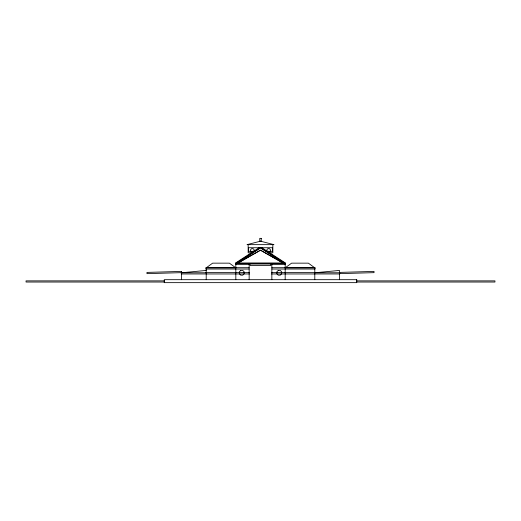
<?xml version="1.0" encoding="UTF-8"?>
<svg xmlns="http://www.w3.org/2000/svg" width="521" height="521" viewBox="0 0 521 521"><rect width="100%" height="100%" fill="white"/><g stroke="black" fill="none" stroke-linecap="round" stroke-linejoin="round"><path stroke-width="0.78" d="M206.205 267.84L212.62 263.151L229.403 263.151L235.824 267.84L206.205 267.84L206.205 279.686M235.824 279.686L235.824 263.398L260.5 247.605L285.176 263.398L285.176 279.686M237.55 263.398L260.5 250.197L283.45 263.105L237.55 263.105L260.5 250.197L283.45 263.398M181.529 279.686L181.529 272.776L206.205 270.432M339.471 272.405L374.026 271.421L374.026 272.652L339.471 273.642M254.118 251.304L248.53 251.304L248.53 247.729L272.47 247.729L272.47 251.304L266.882 251.304M253.095 252.223L251.617 252.223L250.575 251.181L250.575 249.709L251.617 248.667L253.095 248.667L254.137 249.709L254.137 251.181M267.905 252.223L269.383 252.223L270.425 251.181L270.425 249.709L269.383 248.667L267.905 248.667L266.863 249.709L266.863 251.181M252.138 252.789L248.159 252.789L248.159 244.642M268.862 252.789L272.841 252.789L272.841 244.642M235.824 263.398L285.176 263.398M249.246 264.583L235.577 264.583L235.577 263.255L285.423 263.255L285.423 264.583L271.754 264.583M249.103 267.696L205.958 267.696L205.958 269.025L249.103 269.025M271.897 267.696L315.042 267.696L315.042 269.025L271.897 269.025M314.795 267.84L285.176 267.84L291.597 263.151L308.38 263.151L314.795 267.84L314.795 279.686M187.781 272.633L181.282 272.633L181.282 273.961L249.533 273.961M205.658 272.633L249.533 272.633M271.467 272.633L321.034 272.633M181.529 272.776L206.205 272.776M339.471 272.776L314.795 272.776L339.471 270.432L339.471 279.686M271.467 273.961L339.718 273.961L339.718 272.633M164.441 280.871L26.05 280.871L26.05 282.03L164.441 282.03M356.559 280.871L494.95 280.871L494.95 282.03L356.559 282.03M271.851 263.398L271.851 279.686M249.149 263.398L249.149 279.686M261.509 247.488L260.969 248.315L285.059 263.939L285.593 263.112L261.509 247.488M240.754 270.386L239.347 271.786L239.347 273.772L240.754 275.173L242.734 275.173L244.141 273.772L244.141 271.786L242.734 270.386L240.754 270.386M278.266 270.386L276.859 271.786L276.859 273.772L278.266 275.173L280.246 275.173L281.653 273.772L281.653 271.786L280.246 270.386L278.266 270.386M259.491 247.488L235.407 263.112L235.941 263.939L260.031 248.315L259.491 247.488M260.5 241.19L247.052 244.642L273.948 244.642L260.5 241.19M181.529 271.421L146.974 272.405L146.974 273.642L181.529 272.652L181.529 271.421M261.242 238.351L259.758 238.351L259.758 241.19L261.242 241.19L261.242 238.351M270.868 264.017L250.132 264.017L250.132 265.495L270.868 265.495L270.868 264.017M356.748 279.686L164.252 279.686L164.252 282.649L356.748 282.649L356.748 279.686"/></g></svg>
